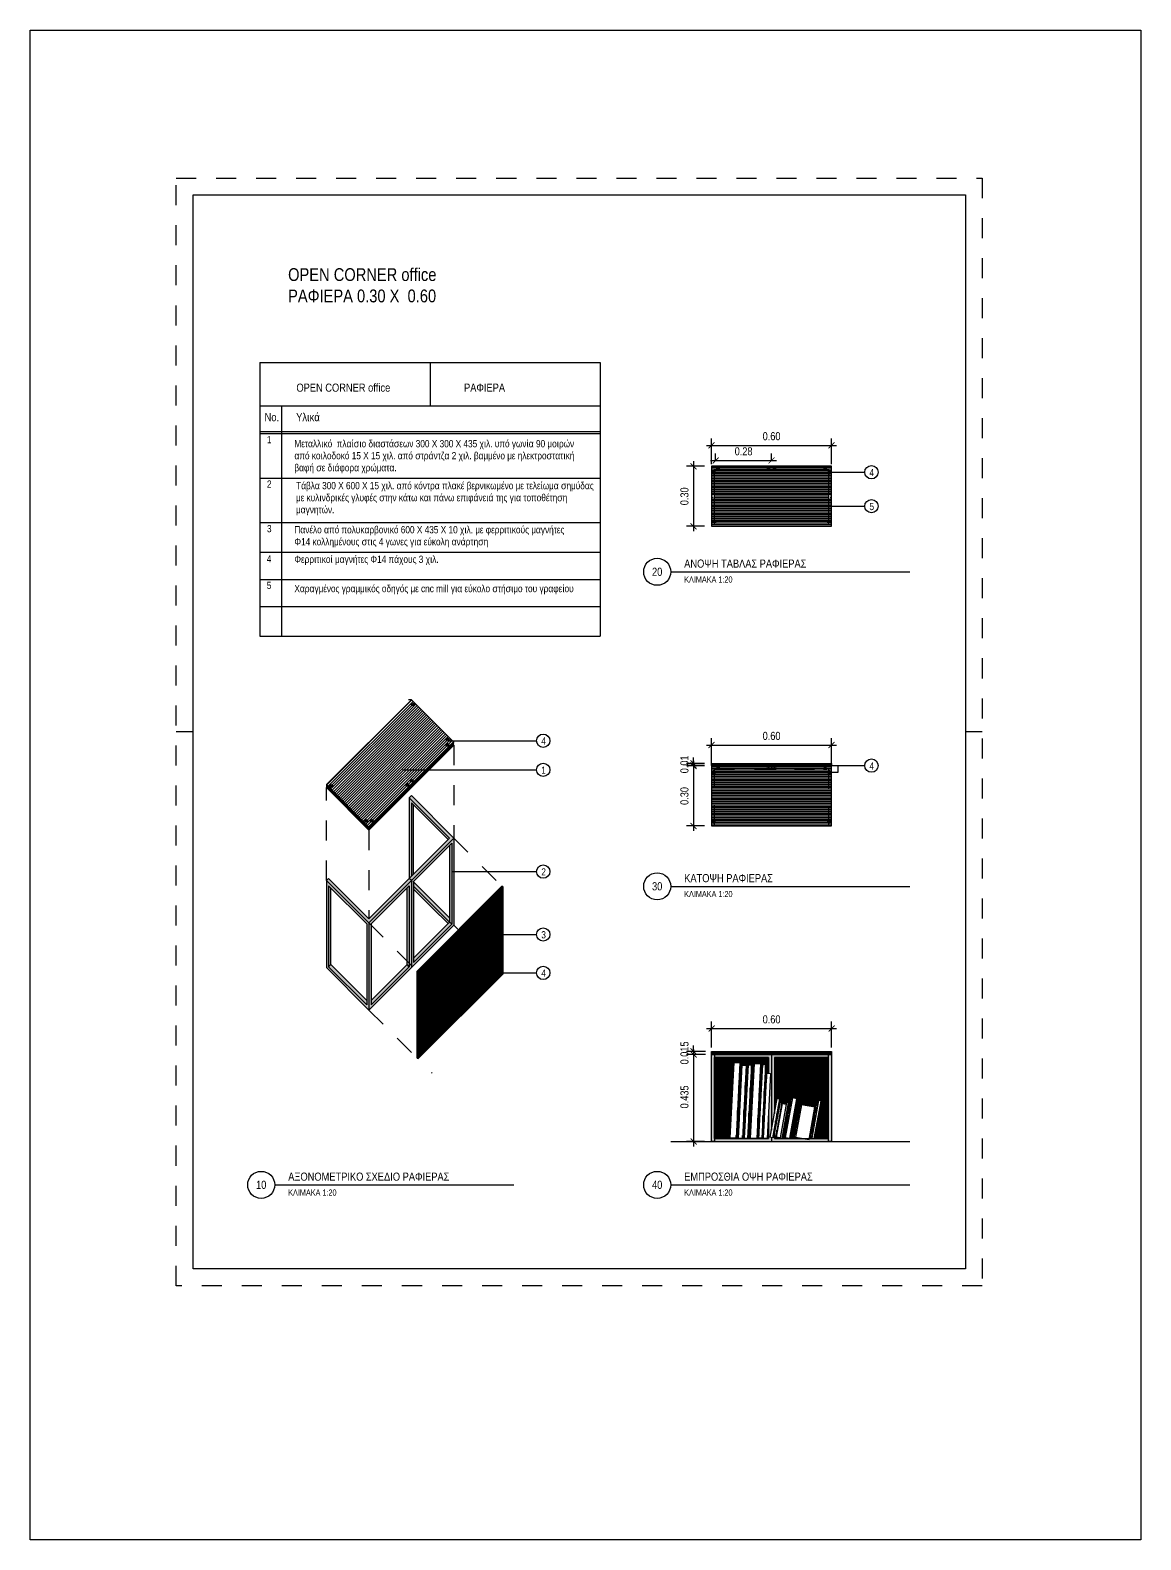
# Model space of a CAD drawing. Header units: millimetres. Extents: x -7.7 to 14.5, y -8.8 to 5.8.
# Drawn here: x 0.08 to 5.63, y -8.77 to -1.22 of the extents above; entities that cross this region are included whole.
import ezdxf

# ---------------------------------------------------------------- set-up
doc = ezdxf.new("R2010")
doc.units = ezdxf.units.MM
for name, pattern in [('DASHEDX2', [38.1, 25.4, -12.7]), ('DOT', [0.25, 0, -0.25]), ('HIDDENX2', [19.05, 12.7, -6.35])]:
    doc.linetypes.add(name, pattern=pattern)
for name, color, linetype in [('01_HATCH', 254, 'Continuous'), ('1-notation', 5, 'Continuous'), ('dims', 5, 'Continuous'), ('GONIES', 5, 'Continuous'), ('hatch', 8, 'Continuous'), ('layout', 5, 'Continuous'), ('steel', 1, 'Continuous'), ('text', 5, 'Continuous')]:
    doc.layers.add(name, color=color, linetype=linetype)
doc.styles.add('deca_H', font='HATTEN.TTF')
doc.styles.get("Standard").update_dxf_attribs({"font": 'Arial Narrow.ttf'})
doc.dimstyles.new('PERIPTERO_20', dxfattribs={"dimtxt": 0.04, "dimasz": 0.03, "dimexe": 0.035, "dimexo": 0.035, "dimgap": 0.025, "dimtad": 1, "dimtoh": 1, "dimrnd": 0.01, "dimzin": 1, "dimdsep": 46, "dimtxsty": 'Standard', "dimblk": 'ARCHTICK', "dimcen": 0.1, "dimdle": 0.025, "dimclrd": 256, "dimclre": 256, "dimclrt": 256, "dimadec": 3, "dimazin": 0, "dimtfac": 1, "dimtmove": 0, "dimatfit": 3, "dimldrblk": 'ARCHTICK', "dimfxl": 1, "dimlwe": -1, "dimarcsym": 0})

# ---------------------------------------------------------------- blocks, each defined once
blk = doc.blocks.new('_ArchTick')
at = {"layer": 'dims', "color": 0, "const_width": 0.15}
blk.add_lwpolyline([(-0.5, -0.5), (0.5, 0.5)], dxfattribs=at)
blk = doc.blocks.new('*D34')
at = {"layer": 'Defpoints', "color": 0, "transparency": 16777216}
for p in [(3.4835, -6.3397), (3.3936, -6.7747), (3.4835, -6.7747)]:
    blk.add_point(p, dxfattribs=at)
at = {"layer": 'dims', "lineweight": -2, "transparency": 16777216}
blk.add_line((3.3936, -6.3147), (3.3936, -6.7997), dxfattribs=at)
at = {"layer": 'dims', "transparency": 16777216}
for p, q in [((3.4485, -6.3397), (3.3586, -6.3397)), ((3.4485, -6.7747), (3.3586, -6.7747))]:
    blk.add_line(p, q, dxfattribs=at)
at = {"layer": 'dims', "lineweight": -2, "transparency": 16777216, "xscale": 0.03, "yscale": 0.03, "zscale": 0.03}
for p, rotation in [((3.3936, -6.3397), 90), ((3.3936, -6.7747), 270)]:
    blk.add_blockref('_ArchTick', p, dxfattribs=dict(at, rotation=rotation))
at = {"layer": 'dims', "transparency": 16777216, "insert": (3.3482, -6.5522), "char_height": 0.04, "attachment_point": 5, "rotation": 90}
blk.add_mtext('0.435', dxfattribs=at)
blk = doc.blocks.new('*D35')
at = {"layer": 'Defpoints', "color": 0, "transparency": 16777216}
for p in [(3.488, -6.3247), (3.3937, -6.3397), (3.488, -6.3397)]:
    blk.add_point(p, dxfattribs=at)
at = {"layer": 'dims', "transparency": 16777216}
for p, q in [((3.453, -6.3247), (3.3587, -6.3247)), ((3.453, -6.3397), (3.3587, -6.3397))]:
    blk.add_line(p, q, dxfattribs=at)
at = {"layer": 'dims', "lineweight": -2, "transparency": 16777216}
for p, q in [((3.3937, -6.3247), (3.3937, -6.2947)), ((3.3937, -6.3247), (3.3937, -6.3397)), ((3.3937, -6.3397), (3.3937, -6.3697))]:
    blk.add_line(p, q, dxfattribs=at)
at = {"layer": 'dims', "lineweight": -2, "transparency": 16777216, "xscale": 0.03, "yscale": 0.03, "zscale": 0.03}
for p, rotation in [((3.3937, -6.3247), 270), ((3.3937, -6.3397), 90)]:
    blk.add_blockref('_ArchTick', p, dxfattribs=dict(at, rotation=rotation))
at = {"layer": 'dims', "transparency": 16777216, "insert": (3.3483, -6.3322), "char_height": 0.04, "attachment_point": 5, "rotation": 90}
blk.add_mtext('0.015', dxfattribs=at)
blk = doc.blocks.new('*D36')
at = {"layer": 'Defpoints', "color": 0, "transparency": 16777216}
for p in [(4.0835, -6.2102), (3.4835, -6.3397), (4.0835, -6.3397)]:
    blk.add_point(p, dxfattribs=at)
at = {"layer": 'dims', "transparency": 16777216}
for p, q in [((3.4835, -6.3047), (3.4835, -6.1752)), ((4.0835, -6.3047), (4.0835, -6.1752))]:
    blk.add_line(p, q, dxfattribs=at)
at = {"layer": 'dims', "lineweight": -2, "transparency": 16777216}
blk.add_line((3.4585, -6.2102), (4.1085, -6.2102), dxfattribs=at)
at = {"layer": 'dims', "lineweight": -2, "transparency": 16777216, "xscale": 0.03, "yscale": 0.03, "zscale": 0.03, "rotation": 180}
blk.add_blockref('_ArchTick', (3.4835, -6.2102), dxfattribs=at)
at = {"layer": 'dims', "lineweight": -2, "transparency": 16777216, "xscale": 0.03, "yscale": 0.03, "zscale": 0.03}
blk.add_blockref('_ArchTick', (4.0835, -6.2102), dxfattribs=at)
at = {"layer": 'dims', "transparency": 16777216, "insert": (3.7835, -6.1647), "char_height": 0.04, "attachment_point": 5}
blk.add_mtext('0.60', dxfattribs=at)
blk = doc.blocks.new('*D37')
at = {"layer": 'Defpoints', "color": 0, "transparency": 16777216}
for p in [(3.4835, -4.898), (3.3936, -5.198), (3.4835, -5.198)]:
    blk.add_point(p, dxfattribs=at)
at = {"layer": 'dims', "transparency": 16777216}
for p, q in [((3.4485, -4.898), (3.3586, -4.898)), ((3.4485, -5.198), (3.3586, -5.198))]:
    blk.add_line(p, q, dxfattribs=at)
at = {"layer": 'dims', "lineweight": -2, "transparency": 16777216}
blk.add_line((3.3936, -4.873), (3.3936, -5.223), dxfattribs=at)
at = {"layer": 'dims', "lineweight": -2, "transparency": 16777216, "xscale": 0.03, "yscale": 0.03, "zscale": 0.03}
for p, rotation in [((3.3936, -4.898), 90), ((3.3936, -5.198), 270)]:
    blk.add_blockref('_ArchTick', p, dxfattribs=dict(at, rotation=rotation))
at = {"layer": 'dims', "transparency": 16777216, "insert": (3.3482, -5.048), "char_height": 0.04, "attachment_point": 5, "rotation": 90}
blk.add_mtext('0.30', dxfattribs=at)
blk = doc.blocks.new('*D38')
at = {"layer": 'Defpoints', "color": 0, "transparency": 16777216}
for p in [(4.0835, -4.7933), (3.4835, -4.9228), (4.0835, -4.9228)]:
    blk.add_point(p, dxfattribs=at)
at = {"layer": 'dims', "lineweight": -2, "transparency": 16777216}
blk.add_line((3.4585, -4.7933), (4.1085, -4.7933), dxfattribs=at)
at = {"layer": 'dims', "transparency": 16777216}
for p, q in [((3.4835, -4.8878), (3.4835, -4.7583)), ((4.0835, -4.8878), (4.0835, -4.7583))]:
    blk.add_line(p, q, dxfattribs=at)
at = {"layer": 'dims', "lineweight": -2, "transparency": 16777216, "xscale": 0.03, "yscale": 0.03, "zscale": 0.03, "rotation": 180}
blk.add_blockref('_ArchTick', (3.4835, -4.7933), dxfattribs=at)
at = {"layer": 'dims', "lineweight": -2, "transparency": 16777216, "xscale": 0.03, "yscale": 0.03, "zscale": 0.03}
blk.add_blockref('_ArchTick', (4.0835, -4.7933), dxfattribs=at)
at = {"layer": 'dims', "transparency": 16777216, "insert": (3.7835, -4.7479), "char_height": 0.04, "attachment_point": 5}
blk.add_mtext('0.60', dxfattribs=at)
blk = doc.blocks.new('*D39')
at = {"layer": 'Defpoints', "color": 0, "transparency": 16777216}
for p in [(3.3936, -4.895), (3.4835, -4.885), (3.4835, -4.895)]:
    blk.add_point(p, dxfattribs=at)
at = {"layer": 'dims', "transparency": 16777216}
for p, q in [((3.4485, -4.885), (3.3586, -4.885)), ((3.4485, -4.895), (3.3586, -4.895))]:
    blk.add_line(p, q, dxfattribs=at)
at = {"layer": 'dims', "lineweight": -2, "transparency": 16777216}
for p, q in [((3.3936, -4.885), (3.3936, -4.855)), ((3.3936, -4.885), (3.3936, -4.895)), ((3.3936, -4.895), (3.3936, -4.925))]:
    blk.add_line(p, q, dxfattribs=at)
at = {"layer": 'dims', "lineweight": -2, "transparency": 16777216, "xscale": 0.03, "yscale": 0.03, "zscale": 0.03}
for p, rotation in [((3.3936, -4.885), 270), ((3.3936, -4.895), 90)]:
    blk.add_blockref('_ArchTick', p, dxfattribs=dict(at, rotation=rotation))
at = {"layer": 'dims', "transparency": 16777216, "insert": (3.3482, -4.89), "char_height": 0.04, "attachment_point": 5, "rotation": 90}
blk.add_mtext('0.01', dxfattribs=at)
blk = doc.blocks.new('*D40')
at = {"layer": 'Defpoints', "color": 0, "transparency": 16777216}
for p in [(3.4835, -3.4002), (3.3936, -3.7002), (3.4835, -3.7002)]:
    blk.add_point(p, dxfattribs=at)
at = {"layer": 'dims', "lineweight": -2, "transparency": 16777216}
blk.add_line((3.3936, -3.3752), (3.3936, -3.7252), dxfattribs=at)
at = {"layer": 'dims', "transparency": 16777216}
for p, q in [((3.4485, -3.4002), (3.3586, -3.4002)), ((3.4485, -3.7002), (3.3586, -3.7002))]:
    blk.add_line(p, q, dxfattribs=at)
at = {"layer": 'dims', "lineweight": -2, "transparency": 16777216, "xscale": 0.03, "yscale": 0.03, "zscale": 0.03}
for p, rotation in [((3.3936, -3.4002), 90), ((3.3936, -3.7002), 270)]:
    blk.add_blockref('_ArchTick', p, dxfattribs=dict(at, rotation=rotation))
at = {"layer": 'dims', "transparency": 16777216, "insert": (3.3482, -3.5502), "char_height": 0.04, "attachment_point": 5, "rotation": 90}
blk.add_mtext('0.30', dxfattribs=at)
blk = doc.blocks.new('*D41')
at = {"layer": 'Defpoints', "color": 0, "transparency": 16777216}
for p in [(4.0835, -3.2955), (3.4835, -3.4251), (4.0835, -3.4251)]:
    blk.add_point(p, dxfattribs=at)
at = {"layer": 'dims', "lineweight": -2, "transparency": 16777216}
blk.add_line((3.4585, -3.2955), (4.1085, -3.2955), dxfattribs=at)
at = {"layer": 'dims', "transparency": 16777216}
for p, q in [((3.4835, -3.3901), (3.4835, -3.2605)), ((4.0835, -3.3901), (4.0835, -3.2605))]:
    blk.add_line(p, q, dxfattribs=at)
at = {"layer": 'dims', "lineweight": -2, "transparency": 16777216, "xscale": 0.03, "yscale": 0.03, "zscale": 0.03, "rotation": 180}
blk.add_blockref('_ArchTick', (3.4835, -3.2955), dxfattribs=at)
at = {"layer": 'dims', "lineweight": -2, "transparency": 16777216, "xscale": 0.03, "yscale": 0.03, "zscale": 0.03}
blk.add_blockref('_ArchTick', (4.0835, -3.2955), dxfattribs=at)
at = {"layer": 'dims', "transparency": 16777216, "insert": (3.7835, -3.2501), "char_height": 0.04, "attachment_point": 5}
blk.add_mtext('0.60', dxfattribs=at)
blk = doc.blocks.new('*D42')
at = {"layer": 'Defpoints', "color": 0, "transparency": 16777216}
for p in [(3.7835, -3.371), (3.5039, -3.4102), (3.7835, -3.4102)]:
    blk.add_point(p, dxfattribs=at)
at = {"layer": 'dims', "lineweight": -2, "transparency": 16777216}
blk.add_line((3.4789, -3.371), (3.8085, -3.371), dxfattribs=at)
at = {"layer": 'dims', "transparency": 16777216}
for p, q in [((3.5039, -3.3752), (3.5039, -3.336)), ((3.7835, -3.3752), (3.7835, -3.336))]:
    blk.add_line(p, q, dxfattribs=at)
at = {"layer": 'dims', "lineweight": -2, "transparency": 16777216, "xscale": 0.03, "yscale": 0.03, "zscale": 0.03, "rotation": 180}
blk.add_blockref('_ArchTick', (3.5039, -3.371), dxfattribs=at)
at = {"layer": 'dims', "lineweight": -2, "transparency": 16777216, "xscale": 0.03, "yscale": 0.03, "zscale": 0.03}
blk.add_blockref('_ArchTick', (3.7835, -3.371), dxfattribs=at)
at = {"layer": 'dims', "transparency": 16777216, "insert": (3.6437, -3.3255), "char_height": 0.04, "attachment_point": 5}
blk.add_mtext('0.28', dxfattribs=at)

msp = doc.modelspace()

# ---------------------------------------------------------------- hatches: boundary and pattern name
at = {"layer": 'hatch'}
h = msp.add_hatch(dxfattribs=at)
h.set_pattern_fill('LINE', color=252, scale=0.0025, style=0)
h.paths.add_polyline_path([(4.0685, -3.5577, -0.289689), (4.0645, -3.5514, -0.289689), (4.0685, -3.545), (4.0685, -3.4385, -0.289689), (4.0645, -3.4322, -0.289689), (4.0685, -3.4259), (4.0685, -3.4152), (4.0578, -3.4152, -0.632453), (4.0452, -3.4152), (3.5218, -3.4152, -0.632453), (3.5092, -3.4152), (3.4985, -3.4152), (3.4985, -3.4259, -0.289689), (3.5025, -3.4322, -0.289689), (3.4985, -3.4385), (3.4985, -3.5437, -0.289581), (3.5025, -3.55, -0.289581), (3.4985, -3.5563), (3.4985, -3.6719, -0.289689), (3.5025, -3.6782, -0.999031), (3.4885, -3.6782), (3.4885, -3.6952), (4.0785, -3.6952), (4.0785, -3.6782, -1.00097), (4.0645, -3.6782, -0.289689), (4.0685, -3.6719)], flags=17)
h.paths.add_polyline_path([(4.0515, -3.4052), (3.5155, -3.4052, -0.414958), (3.5225, -3.4122, -0.111183), (3.5218, -3.4152), (4.0452, -3.4152, -0.111183), (4.0445, -3.4122, -0.41347)], flags=17)
h.paths.add_polyline_path([(4.0835, -3.4002), (3.4835, -3.4002), (3.4835, -3.7002), (4.0835, -3.7002), (4.0835, -3.5996), (4.0785, -3.5996), (4.0785, -3.6952), (3.4885, -3.6952), (3.4885, -3.4052), (4.0785, -3.4052), (4.0785, -3.4299), (4.0835, -3.4299)])
h.paths.add_polyline_path([(4.0785, -3.4052), (4.0515, -3.4052, -0.414958), (4.0585, -3.4122, -0.111183), (4.0578, -3.4152), (4.0685, -3.4152), (4.0685, -3.4259, -0.447296), (4.0781, -3.4299), (4.0785, -3.4299)], flags=17)
h.paths.add_polyline_path([(4.0785, -3.4322, -0.551393), (4.0685, -3.4385), (4.0685, -3.545, -0.55013), (4.0785, -3.5514)], flags=16)
h.paths.add_polyline_path([(4.0835, -3.4299), (4.0785, -3.4299), (4.0785, -3.5996), (4.0835, -3.5996)], flags=17)
h.paths.add_polyline_path([(4.0785, -3.5514, -0.551393), (4.0685, -3.5577), (4.0685, -3.5996), (4.0785, -3.5996)], flags=16)
h.paths.add_polyline_path([(4.0785, -3.5996), (4.0685, -3.5996), (4.0685, -3.6719, -0.55013), (4.0785, -3.6782)], flags=16)
h.paths.add_polyline_path([(3.4985, -3.4385, -0.55013), (3.4885, -3.4322), (3.4885, -3.5498, -0.542129), (3.4985, -3.5437)], flags=16)
h.paths.add_polyline_path([(3.4985, -3.5563, -0.542129), (3.4885, -3.5502), (3.4885, -3.6782, -0.551393), (3.4985, -3.6719)], flags=17)
h.paths.add_polyline_path([(3.5155, -3.4052), (3.4885, -3.4052), (3.4885, -3.4322, -0.551393), (3.4985, -3.4259), (3.4985, -3.4152), (3.5092, -3.4152, -0.111183), (3.5085, -3.4122, -0.41347)], flags=17)
h = msp.add_hatch(color=256, dxfattribs=at)
h.dxf.hatch_style = 1
edge = h.paths.add_edge_path()
edge.add_arc((3.4955, -3.4322), 0.007, 180, 540, ccw=False)
h = msp.add_hatch(color=256, dxfattribs=at)
h.dxf.hatch_style = 1
edge = h.paths.add_edge_path()
edge.add_arc((3.5155, -3.4122), 0.007, 180, 540, ccw=False)
h = msp.add_hatch(color=256, dxfattribs=at)
h.dxf.hatch_style = 1
edge = h.paths.add_edge_path()
edge.add_arc((3.7685, -3.4122), 0.007, 180, 540, ccw=False)
h = msp.add_hatch(color=256, dxfattribs=at)
h.dxf.hatch_style = 1
edge = h.paths.add_edge_path()
edge.add_arc((3.7985, -3.4122), 0.007, 0, 360)
h = msp.add_hatch(color=256, dxfattribs=at)
h.dxf.hatch_style = 1
edge = h.paths.add_edge_path()
edge.add_arc((4.0515, -3.4122), 0.007, 0, 360)
h = msp.add_hatch(color=256, dxfattribs=at)
h.dxf.hatch_style = 1
edge = h.paths.add_edge_path()
edge.add_arc((4.0715, -3.4322), 0.007, 0, 360)
h = msp.add_hatch(color=256, dxfattribs=at)
h.dxf.hatch_style = 1
edge = h.paths.add_edge_path()
edge.add_arc((3.4955, -3.6782), 0.007, -180, 180)
h = msp.add_hatch(color=256, dxfattribs=at)
h.dxf.hatch_style = 1
edge = h.paths.add_edge_path()
edge.add_arc((4.0715, -3.6782), 0.007, 0, 360, ccw=False)
h = msp.add_hatch(dxfattribs=at)
h.set_pattern_fill('LINE', color=252, scale=0.003, angle=45, style=0)
h.set_pattern_definition([(45, (0.951819, 0.204398), (-0.006735192, 0.006735192), [])])
h.paths.add_polyline_path([(2.1952, -4.7792), (1.9831, -4.567), (1.5589, -4.9913), (1.771, -5.2034)])
h = msp.add_hatch(color=256, dxfattribs=at)
h.dxf.hatch_style = 1
edge = h.paths.add_edge_path()
edge.add_arc((1.9902, -4.5911), 0.007, 45, 405)
h = msp.add_hatch(dxfattribs=at)
h.set_pattern_fill('LINE', color=250, scale=0.001, angle=45, style=0)
h.set_pattern_definition([(45, (1.7709848, -5.2184205), (-0.002245064, 0.002245064), [])])
h.paths.add_polyline_path([(2.1952, -4.7942), (2.1952, -4.7792), (1.771, -5.2034), (1.771, -5.2184)])
h = msp.add_hatch(color=256, dxfattribs=at)
h.dxf.hatch_style = 1
edge = h.paths.add_edge_path()
edge.add_arc((2.1641, -4.765), 0.007, 45, 405, ccw=False)
h = msp.add_hatch(color=256, dxfattribs=at)
h.dxf.hatch_style = 1
edge = h.paths.add_edge_path()
edge.add_arc((2.1641, -4.7933), 0.007, 45, 405, ccw=False)
h = msp.add_hatch(dxfattribs=at)
h.set_pattern_fill('LINE', color=253, scale=0.002, angle=90, style=0)
h.set_pattern_definition([(90, (-1.932388, -0.138805), (-0.00635, 4e-19), [])])
h.paths.add_polyline_path([(4.0835, -4.885), (3.4835, -4.885), (3.4835, -4.895), (3.4883, -4.895), (4.0835, -4.895)])
h = msp.add_hatch(dxfattribs=at)
h.set_pattern_fill('LINE', color=252, scale=0.0025, style=0)
h.set_pattern_definition([(0, (-1.932388, -0.138805), (0, 0.0079375), [])])
h.paths.add_polyline_path([(4.0685, -4.913), (3.4985, -4.913), (3.4985, -5.198), (4.0685, -5.198)], flags=17)
h.paths.add_polyline_path([(4.0835, -4.898), (3.4835, -4.898), (3.4835, -5.198), (3.4985, -5.198), (3.4985, -4.913), (4.0685, -4.913), (4.0685, -5.198), (4.0835, -5.198)])
h = msp.add_hatch(color=253, dxfattribs=at)
h.paths.add_polyline_path([(3.4983, -4.895), (3.4883, -4.895), (3.4883, -4.898), (3.4983, -4.898)])
h.paths.add_polyline_path([(4.0815, -4.895), (4.0715, -4.895), (4.0715, -4.898), (4.0815, -4.898)])
h = msp.add_hatch(color=256, dxfattribs=at)
h.dxf.hatch_style = 1
edge = h.paths.add_edge_path()
edge.add_arc((3.5155, -4.91), 0.007, 180, 540, ccw=False)
h = msp.add_hatch(color=256, dxfattribs=at)
h.dxf.hatch_style = 1
edge = h.paths.add_edge_path()
edge.add_arc((3.7685, -4.91), 0.007, 180, 540, ccw=False)
h = msp.add_hatch(color=256, dxfattribs=at)
h.dxf.hatch_style = 1
edge = h.paths.add_edge_path()
edge.add_arc((3.7985, -4.91), 0.007, 0, 360)
h = msp.add_hatch(color=256, dxfattribs=at)
h.dxf.hatch_style = 1
edge = h.paths.add_edge_path()
edge.add_arc((4.0515, -4.91), 0.007, 0, 360)
h = msp.add_hatch(color=256, dxfattribs=at)
h.dxf.hatch_style = 1
edge = h.paths.add_edge_path()
edge.add_arc((1.9852, -4.9722), 0.007, -135, 225)
h = msp.add_hatch(color=256, dxfattribs=at)
h.dxf.hatch_style = 1
edge = h.paths.add_edge_path()
edge.add_arc((3.4955, -4.93), 0.007, 180, 540, ccw=False)
h = msp.add_hatch(color=256, dxfattribs=at)
h.dxf.hatch_style = 1
edge = h.paths.add_edge_path()
edge.add_arc((4.0715, -4.93), 0.007, 0, 360)
h = msp.add_hatch(dxfattribs=at)
h.set_pattern_fill('LINE', color=250, scale=0.001, angle=315, style=0)
h.set_pattern_definition([(315, (1.7709848, -5.2184205), (0.002245064, 0.002245064), [])])
h.paths.add_polyline_path([(1.5589, -4.9913), (1.5589, -5.0063), (1.771, -5.2184), (1.771, -5.2034)])
h = msp.add_hatch(color=253, dxfattribs=at)
h.paths.add_polyline_path([(1.5695, -5.4601), (1.5589, -5.4707), (1.771, -5.6828), (1.9831, -5.4707), (1.9725, -5.4601), (1.771, -5.6616)])
h.paths.add_polyline_path([(2.1952, -5.2586), (1.9831, -5.0464), (1.9725, -5.057), (2.174, -5.2586), (1.9725, -5.4601), (1.9831, -5.4707)])
h.paths.add_polyline_path([(2.1952, -5.2586), (1.9831, -5.4707), (1.9831, -5.4876), (1.9831, -5.895), (1.9885, -5.9003), (2.1952, -5.6936)])
h.paths.add_polyline_path([(2.1846, -5.6892), (1.9937, -5.8801), (1.9937, -5.4751), (2.1846, -5.2842)], flags=16)
h.paths.add_polyline_path([(1.9885, -5.9003), (1.9831, -5.895), (1.9831, -5.9057)])
h.paths.add_polyline_path([(1.9831, -5.895), (1.9725, -5.8843), (1.9725, -5.9013), (1.7816, -6.0922), (1.7816, -5.6934), (1.771, -5.6828), (1.771, -6.1178), (1.9831, -5.9057)])
h.paths.add_polyline_path([(1.9831, -5.4707), (1.771, -5.6828), (1.7816, -5.6934), (1.7816, -5.6872), (1.9725, -5.4963), (1.9725, -5.8843), (1.9831, -5.895)])
h.paths.add_polyline_path([(1.771, -5.6828), (1.5589, -5.4707), (1.5589, -5.9057), (1.771, -6.1178)])
h.paths.add_polyline_path([(1.7604, -6.0922), (1.5695, -5.9013), (1.5695, -5.4963), (1.7604, -5.6872)], flags=16)
h.paths.add_polyline_path([(2.0946, -5.5992), (1.9937, -5.4982), (1.9937, -5.5132), (2.0871, -5.6067), (2.1665, -5.6861), (2.174, -5.6786)], flags=0)
h = msp.add_hatch(color=256, dxfattribs=at)
h.dxf.hatch_style = 1
edge = h.paths.add_edge_path()
edge.add_arc((1.5829, -4.9984), 0.007, 225, 585, ccw=False)
h = msp.add_hatch(color=256, dxfattribs=at)
h.dxf.hatch_style = 1
edge = h.paths.add_edge_path()
edge.add_arc((1.964, -4.9934), 0.007, -135, 225)
h = msp.add_hatch(color=8, dxfattribs=at)
h.paths.add_polyline_path([(1.9937, -5.477), (1.9937, -5.4982), (2.0946, -5.5992), (2.174, -5.6786), (2.174, -5.6573), (2.1052, -5.5886)])
h.paths.add_polyline_path([(1.9937, -5.1548), (1.9831, -5.1548), (1.9831, -5.4495), (1.9937, -5.4389)])
h.paths.add_polyline_path([(1.9937, -5.0932), (1.9831, -5.0826), (1.9831, -5.1548), (1.9937, -5.1548)])
h.paths.add_polyline_path([(2.1846, -5.6892), (2.174, -5.6786), (1.9937, -5.8589), (1.9937, -5.8801)])
h.paths.add_polyline_path([(1.9725, -5.4963), (1.9619, -5.5069), (1.9619, -5.8737), (1.9725, -5.8843)])
h.paths.add_polyline_path([(1.9725, -5.8843), (1.9619, -5.8737), (1.9619, -5.8907), (1.9725, -5.9013)])
h.paths.add_polyline_path([(1.9725, -5.9013), (1.9619, -5.8907), (1.7816, -6.071), (1.7816, -6.0922)])
h.paths.add_polyline_path([(1.5801, -5.8907), (1.5695, -5.9013), (1.7604, -6.0922), (1.7604, -6.071)])
h.paths.add_polyline_path([(1.5801, -5.5069), (1.5695, -5.4963), (1.5695, -5.9013), (1.5801, -5.8907)])
h = msp.add_hatch(color=253, dxfattribs=at)
h.paths.add_polyline_path([(2.0703, -5.1548), (2.0553, -5.1548), (2.1665, -5.2661), (2.174, -5.2586)])
h.paths.add_polyline_path([(1.9725, -5.057), (1.9725, -5.1548), (1.9831, -5.1548), (1.9831, -5.0826), (2.0553, -5.1548), (2.0703, -5.1548)])
h.paths.add_polyline_path([(1.9831, -5.1548), (1.9725, -5.1548), (1.9725, -5.4601), (1.9831, -5.4495)])
h.paths.add_polyline_path([(2.1846, -5.2842), (2.174, -5.2948), (2.174, -5.6786), (2.1846, -5.6892)])
h = msp.add_hatch(color=256, dxfattribs=at)
h.dxf.hatch_style = 1
edge = h.paths.add_edge_path()
edge.add_arc((1.7568, -5.1723), 0.007, -135, 225)
h = msp.add_hatch(color=256, dxfattribs=at)
h.dxf.hatch_style = 1
edge = h.paths.add_edge_path()
edge.add_arc((1.7851, -5.1723), 0.007, -135, 225)
h = msp.add_hatch(color=256, dxfattribs=at)
h.dxf.hatch_style = 1
edge = h.paths.add_edge_path()
edge.add_arc((3.4955, -5.176), 0.007, -180, 180)
h = msp.add_hatch(color=256, dxfattribs=at)
h.dxf.hatch_style = 1
edge = h.paths.add_edge_path()
edge.add_arc((4.0715, -5.176), 0.007, 0, 360, ccw=False)
h = msp.add_hatch(dxfattribs=at)
h.set_pattern_fill('LINE', color=253, scale=0.0029, angle=135, style=0)
h.set_pattern_definition([(135, (2.439608, -5.502743), (-0.00651069, -0.00651069), [])])
h.paths.add_polyline_path([(2.4396, -5.5027), (2.4361, -5.4992), (2.0118, -5.9235), (2.0153, -5.927)])
h = msp.add_hatch(dxfattribs=at)
h.set_pattern_fill('LINE', color=253, scale=0.002, angle=90, style=0)
h.set_pattern_definition([(90, (2.439566, -5.727871), (-0.00635, 4e-19), [])])
h.paths.add_polyline_path([(2.4396, -5.9379), (2.4396, -5.5028), (2.0153, -5.9271), (2.0153, -6.3621)])
h = msp.add_hatch(dxfattribs=at)
h.set_pattern_fill('LINE', color=250, scale=0.002, style=0)
h.paths.add_polyline_path([(4.0835, -6.3247), (3.4835, -6.3247), (3.4835, -6.3397), (4.0835, -6.3397)])
h = msp.add_hatch(color=253, dxfattribs=at)
h.paths.add_polyline_path([(3.4985, -6.3397), (3.4835, -6.3397), (3.4835, -6.7747), (3.4985, -6.7747)])
h.paths.add_polyline_path([(4.0835, -6.3397), (4.0685, -6.3397), (4.0685, -6.3547), (4.0685, -6.7747), (4.0835, -6.7747)])
h.paths.add_polyline_path([(3.7835, -6.7178), (3.7985, -6.6343), (3.7985, -6.3547), (4.0685, -6.3547), (4.0685, -6.3397), (3.7835, -6.3397)])
h.paths.add_polyline_path([(3.7985, -6.7009), (3.7886, -6.756), (3.7835, -6.7551), (3.7835, -6.7747), (4.0685, -6.7747), (4.0685, -6.7597), (3.7985, -6.7597)])
h.paths.add_polyline_path([(3.7685, -6.4342), (3.7786, -6.4347), (3.7685, -6.6332), (3.7685, -6.7597), (3.4985, -6.7597), (3.4985, -6.7747), (3.7835, -6.7747), (3.7835, -6.7551), (3.777, -6.754), (3.7835, -6.7178), (3.7835, -6.3397), (3.4985, -6.3397), (3.4985, -6.3547), (3.7685, -6.3547)])
h = msp.add_hatch(dxfattribs=at)
h.set_pattern_fill('LINE', color=253, scale=0.002, angle=90, style=0)
h.paths.add_polyline_path([(3.6367, -6.3938), (3.6564, -6.3948), (3.6378, -6.7597), (3.6638, -6.7597), (3.6486, -6.759), (3.6674, -6.3922), (3.6826, -6.3929), (3.6638, -6.7597), (3.6969, -6.7597), (3.6788, -6.7588), (3.6979, -6.3857), (3.7286, -6.3872), (3.7096, -6.7597), (3.762, -6.7597), (3.744, -6.7588), (3.7606, -6.4338), (3.7685, -6.4342), (3.7685, -6.3547), (3.4985, -6.3547), (3.4985, -6.7597), (3.6378, -6.7597), (3.6181, -6.7587)])
h.paths.add_polyline_path([(3.5963, -6.3803), (3.6253, -6.3818), (3.6061, -6.7581), (3.577, -6.7566)], flags=16)
h.paths.add_polyline_path([(3.7393, -6.3905), (3.7532, -6.3912), (3.7345, -6.7583), (3.7205, -6.7576)], flags=16)
h.paths.add_polyline_path([(4.0685, -6.3547), (3.7985, -6.3547), (3.7985, -6.6343), (3.8119, -6.5595), (3.8235, -6.5616), (3.7985, -6.7009), (3.7985, -6.74), (3.8275, -6.5783), (3.835, -6.5797), (3.8028, -6.7586), (3.7985, -6.7578), (3.7985, -6.7597), (3.9438, -6.7597), (3.9037, -6.7525), (3.9328, -6.5909), (3.9999, -6.6029), (3.9717, -6.7597), (3.9971, -6.7597), (3.9844, -6.7575), (4.018, -6.5705), (4.0307, -6.5728), (3.9971, -6.7597), (4.0685, -6.7597)])
h.paths.add_polyline_path([(3.91, -6.5613), (3.8745, -6.7586), (3.8523, -6.7546), (3.8878, -6.5573)], flags=16)
h.paths.add_polyline_path([(3.8687, -6.5815), (3.8369, -6.7586), (3.8262, -6.7567), (3.8079, -6.7534), (3.8381, -6.585), (3.8565, -6.5883), (3.858, -6.5796)], flags=16)

# ---------------------------------------------------------------- linework, layer by layer
at = {"layer": '01_HATCH', "color": 251, "linetype": 'Continuous'}
for points in [[(3.5963, -6.3803), (3.6253, -6.3818), (3.6061, -6.7581), (3.577, -6.7566)], [(3.6367, -6.3938), (3.6564, -6.3948), (3.6378, -6.7597), (3.6181, -6.7587)], [(3.6674, -6.3922), (3.6826, -6.3929), (3.6638, -6.7597), (3.6486, -6.759)], [(3.6979, -6.3857), (3.7286, -6.3872), (3.7095, -6.7604), (3.6788, -6.7588)], [(3.7393, -6.3905), (3.7532, -6.3912), (3.7345, -6.7583), (3.7205, -6.7576)], [(3.7606, -6.4338), (3.7786, -6.4347), (3.762, -6.7597), (3.744, -6.7588)], [(3.8119, -6.5595), (3.8235, -6.5616), (3.7886, -6.756), (3.777, -6.754)], [(3.91, -6.5613), (3.8878, -6.5573), (3.8523, -6.7546), (3.8745, -6.7586)], [(3.8275, -6.5783), (3.835, -6.5797), (3.8028, -6.7586), (3.7954, -6.7573)], [(3.8381, -6.585), (3.8565, -6.5883), (3.8262, -6.7567), (3.8079, -6.7534)], [(3.8687, -6.5815), (3.858, -6.5796), (3.8262, -6.7567), (3.8369, -6.7586)], [(3.9999, -6.6029), (3.9328, -6.5909), (3.9037, -6.7525), (3.9708, -6.7646)], [(4.0307, -6.5728), (4.018, -6.5705), (3.9844, -6.7575), (3.9971, -6.7597)]]:
    msp.add_lwpolyline(points, close=True, dxfattribs=at)
at = {"layer": '1-notation'}
for p, q in [((4.0723, -3.4299), (4.2493, -3.4299)), ((4.0685, -3.5996), (4.2493, -3.5996)), ((2.169, -4.7718), (2.6089, -4.7718)), ((4.0759, -4.8963), (4.2493, -4.8963)), ((1.9386, -4.9174), (2.6088, -4.9174)), ((2.191, -5.4259), (2.6088, -5.4259)), ((2.3862, -5.7402), (2.6089, -5.7402)), ((2.4355, -5.9321), (2.6089, -5.9321))]:
    msp.add_line(p, q, dxfattribs=at)
msp.add_lwpolyline([(4.1146, -4.8963), (4.1146, -4.93), (4.0715, -4.93)], dxfattribs=at)
for centre in [(4.2826, -3.4299), (4.2826, -3.5996), (2.6422, -4.7718), (2.6421, -4.9174), (4.2826, -4.8963), (2.6421, -5.4259), (2.6422, -5.7402), (2.6422, -5.9321)]:
    msp.add_circle(centre, 0.0333, dxfattribs=at)
at = {"layer": 'GONIES'}
for points in [[(3.4835, -3.4002), (3.4835, -3.7002), (4.0835, -3.7002), (4.0835, -3.4002)], [(3.4883, -4.895), (3.4835, -4.895), (3.4835, -4.885), (4.0835, -4.885), (4.0835, -4.895)], [(3.4835, -4.898), (3.4835, -5.198), (4.0835, -5.198), (4.0835, -4.898)], [(3.4883, -4.898), (3.4883, -4.895), (3.4983, -4.895), (3.4983, -4.898)], [(4.0715, -4.898), (4.0715, -4.895), (4.0815, -4.895), (4.0815, -4.898)], [(2.4396, -5.5027), (2.4396, -5.9379), (2.0153, -6.3621), (2.0153, -5.9271)], [(3.4835, -6.3247), (4.0835, -6.3247), (4.0835, -6.3397), (3.4835, -6.3397)]]:
    msp.add_lwpolyline(points, close=True, dxfattribs=at)
for points in [[(3.4985, -3.6876), (3.4985, -3.4152), (4.0685, -3.4152), (4.0685, -3.6875)], [(1.9831, -4.567), (1.5589, -4.9913), (1.771, -5.2034), (2.1952, -4.7792), (1.9831, -4.567)], [(1.9831, -4.567), (1.9681, -4.567)], [(2.1952, -4.7942), (1.771, -5.2184), (1.5589, -5.0063)], [(1.5589, -4.9913), (1.5589, -5.0063)], [(1.9831, -5.0464), (2.1952, -5.2586), (1.9831, -5.4707), (1.9725, -5.4601), (2.174, -5.2586), (2.174, -5.2586), (1.9725, -5.057), (1.9831, -5.0464)], [(1.9725, -5.057), (1.9725, -5.4601)], [(1.9831, -5.0826), (1.9831, -5.4495)], [(1.9831, -5.0826), (2.1665, -5.2661)], [(1.9937, -5.4389), (1.9937, -5.0932)], [(1.771, -5.2034), (1.771, -5.2184)], [(2.1952, -5.2586), (2.1952, -5.6936)], [(2.1952, -5.2586), (2.1952, -5.6936)], [(2.1952, -5.2736), (2.1952, -5.6786)], [(2.1846, -5.2842), (1.9937, -5.4751)], [(2.174, -5.2948), (2.174, -5.6786)], [(2.1846, -5.2842), (2.1846, -5.6892)], [(1.5589, -5.4707), (1.771, -5.6828), (1.9831, -5.4707), (1.9725, -5.4601), (1.771, -5.6616), (1.771, -5.6616), (1.5695, -5.4601), (1.5589, -5.4707)], [(1.5589, -5.4707), (1.5589, -5.9057)], [(1.5695, -5.4963), (1.7604, -5.6872)], [(1.5695, -5.4963), (1.5695, -5.9013)], [(1.5801, -5.8907), (1.5801, -5.5069)], [(1.7816, -5.6872), (1.9725, -5.4963)], [(1.9619, -5.8907), (1.9619, -5.5069)], [(1.9725, -5.4963), (1.9725, -5.8951)], [(1.9725, -5.4963), (1.9725, -5.9013)], [(1.9831, -5.4707), (1.9831, -5.9057)], [(1.9831, -5.4707), (1.9831, -5.4876)], [(1.9937, -5.4751), (1.9937, -5.8801)], [(1.9937, -5.477), (1.9937, -5.4751)], [(1.9937, -5.477), (2.1052, -5.5886)], [(1.9937, -5.4982), (2.0946, -5.5992)], [(2.0118, -6.3586), (2.0118, -5.9236), (2.436, -5.4992)], [(2.4396, -5.5027), (2.436, -5.4992)], [(1.9937, -5.5132), (2.0871, -5.6067)], [(2.0871, -5.6067), (2.1665, -5.6861)], [(2.0946, -5.5992), (2.174, -5.6786)], [(2.1052, -5.5886), (2.174, -5.6573)], [(1.7604, -5.6872), (1.7604, -6.0922)], [(1.771, -5.6828), (1.771, -6.1178)], [(1.771, -5.6978), (1.771, -6.1028)], [(1.7816, -5.6872), (1.7816, -6.0922)], [(2.1952, -5.6936), (1.9831, -5.9057)], [(2.174, -5.6786), (1.9937, -5.8589)], [(2.1846, -5.6892), (1.9937, -5.8801)], [(2.1846, -5.6892), (2.174, -5.6786)], [(1.5589, -5.9057), (1.771, -6.1178), (1.9831, -5.9057)], [(1.5695, -5.9013), (1.5801, -5.8907)], [(1.5695, -5.9013), (1.7604, -6.0922)], [(1.5801, -5.8907), (1.7604, -6.071)], [(1.9619, -5.8907), (1.7816, -6.071)], [(1.7816, -6.0922), (1.9725, -5.9013)], [(1.9725, -5.9013), (1.9619, -5.8907)], [(1.9831, -5.895), (1.9796, -5.8914)], [(3.4835, -6.3397), (4.0835, -6.3397), (4.0835, -6.7747), (4.0685, -6.7747), (4.0685, -6.3547), (3.7985, -6.3547)], [(3.4985, -6.3397), (3.4985, -6.7747), (3.4835, -6.7747), (3.4835, -6.3397)], [(3.7685, -6.3547), (3.4985, -6.3547)], [(3.7685, -6.3547), (3.7685, -6.4342)], [(3.7835, -6.3397), (3.7835, -6.7178)], [(3.7985, -6.3547), (3.7985, -6.6343)], [(4.0685, -6.3547), (4.0685, -6.3397)], [(2.0874, -6.4342), (2.0839, -6.4307)], [(3.7685, -6.6332), (3.7685, -6.7597)], [(3.7985, -6.7009), (3.7985, -6.7597)], [(3.4985, -6.7597), (3.7685, -6.7597)], [(3.4985, -6.7747), (4.0685, -6.7747)], [(3.7835, -6.7551), (3.7835, -6.7747)], [(3.7985, -6.7597), (4.0685, -6.7597)]]:
    msp.add_lwpolyline(points, dxfattribs=at)
for centre in [(3.4955, -3.4322), (3.5155, -3.4122), (3.7685, -3.4122), (3.7985, -3.4122), (4.0515, -3.4122), (4.0715, -3.4322), (3.4955, -3.6782), (4.0715, -3.6782), (1.9902, -4.5911), (2.1641, -4.765), (2.1641, -4.7933), (3.5155, -4.91), (3.7685, -4.91), (3.7985, -4.91), (4.0515, -4.91), (1.9852, -4.9722), (3.4955, -4.93), (4.0715, -4.93), (1.5829, -4.9984), (1.964, -4.9934), (1.7568, -5.1723), (1.7851, -5.1723), (3.4955, -5.176), (4.0715, -5.176)]:
    msp.add_circle(centre, 0.007, dxfattribs=at)
at = {"layer": 'hatch'}
msp.add_lwpolyline([(0.0779, -1.2205), (5.6291, -1.2205), (5.6291, -8.7657), (0.0779, -8.7657)], close=True, dxfattribs=at)
at = {"layer": 'hatch', "color": 3}
msp.add_lwpolyline([(3.2793, -6.7747), (4.4738, -6.7747)], dxfattribs=at)
at = {"layer": 'layout', "color": 1, "linetype": 'DOT', "ltscale": 0.1}
for p, q in [((0.8917, -4.7279), (0.8078, -4.7279)), ((4.8363, -4.7279), (4.7524, -4.7279))]:
    msp.add_line(p, q, dxfattribs=at)
at = {"layer": 'layout', "color": 1, "linetype": 'DOT', "ltscale": 0.3}
msp.add_lwpolyline([(0.8078, -1.96), (4.8363, -1.96), (4.8363, -7.4957), (0.8078, -7.4957)], close=True, dxfattribs=at)
at = {"layer": 'layout', "linetype": 'Continuous'}
msp.add_lwpolyline([(0.8917, -2.044), (4.7524, -2.044), (4.7524, -7.4118), (0.8917, -7.4118)], close=True, dxfattribs=at)
at = {"layer": 'steel', "color": 160, "linetype": 'DASHEDX2', "ltscale": 0.001}
for points in [[(2.1952, -4.7942), (2.1952, -5.2586)], [(1.5589, -5.4707), (1.5589, -5.0063)], [(1.771, -5.2184), (1.771, -5.6616)], [(1.9831, -5.2107), (1.9831, -5.2714)], [(2.1952, -5.2586), (2.436, -5.4992)], [(2.4292, -5.5229), (2.4304, -5.5241)], [(2.4361, -5.5155), (2.435, -5.5144)], [(1.771, -5.6828), (2.0118, -5.9236)], [(2.1952, -5.6936), (2.4396, -5.9379)], [(2.0197, -5.9325), (2.0209, -5.9337)], [(2.0266, -5.9251), (2.0255, -5.924)], [(2.4292, -5.9344), (2.4304, -5.9356)], [(2.4361, -5.927), (2.435, -5.9259)], [(1.771, -6.1178), (2.0118, -6.3586)], [(2.0266, -6.3366), (2.0255, -6.3355)], [(2.0197, -6.344), (2.0209, -6.3452)]]:
    msp.add_lwpolyline(points, dxfattribs=at)
at = {"layer": 'steel', "color": 8, "linetype": 'HIDDENX2', "ltscale": 0.003}
for points in [[(3.7835, -4.898), (3.7835, -4.913)], [(3.4985, -5.198), (3.4985, -4.913), (4.0685, -4.913), (4.0685, -5.198)]]:
    msp.add_lwpolyline(points, dxfattribs=at)
at = {"layer": 'steel', "color": 160, "linetype": 'DASHEDX2', "ltscale": 0.001}
for centre in [(2.4321, -5.5187), (2.0227, -5.9283), (2.4321, -5.9302), (2.0227, -6.3398)]:
    msp.add_ellipse(centre, major_axis=(0.00141, 0.00511), ratio=0.802463, start_param=5.824246, end_param=9.009524, dxfattribs=at)
for centre in [(2.4331, -5.5197), (2.0237, -5.9293), (2.4331, -5.9312), (2.0237, -6.3408)]:
    msp.add_ellipse(centre, major_axis=(0.00141, 0.00511), ratio=0.802463, dxfattribs=at)
at = {"layer": 'text'}
for p, q in [((1.2262, -2.8815), (1.2262, -4.2494)), ((1.2262, -2.8815), (2.9262, -2.8815)), ((2.0763, -2.8815), (2.0763, -3.0975)), ((2.9262, -2.8815), (2.9262, -4.2494)), ((1.2262, -3.0975), (2.9262, -3.0975)), ((1.3342, -3.0975), (1.3342, -4.2494)), ((1.2262, -3.2257), (2.9262, -3.2257)), ((1.2262, -3.2365), (2.9262, -3.2365)), ((1.2262, -3.459), (2.9262, -3.459)), ((1.2262, -3.6814), (2.9262, -3.6814)), ((1.2262, -3.8295), (2.9262, -3.8295)), ((1.2262, -3.9654), (2.9262, -3.9654)), ((1.2262, -4.1014), (2.9262, -4.1014)), ((1.2262, -4.2494), (2.9262, -4.2494)), ((1.2262, -4.2494), (2.9262, -4.2494))]:
    msp.add_line(p, q, dxfattribs=at)
at = {"layer": 'text', "color": 1}
for p, q in [((3.2793, -3.9276), (4.4738, -3.9276)), ((3.2793, -5.4997), (4.4738, -5.4997)), ((1.3001, -6.9916), (2.4946, -6.9916)), ((3.2793, -6.9916), (4.4738, -6.9916))]:
    msp.add_line(p, q, dxfattribs=at)
for centre in [(3.2118, -3.9276), (3.2118, -5.4997), (1.2326, -6.9916), (3.2118, -6.9916)]:
    msp.add_circle(centre, 0.0675, dxfattribs=at)

# ---------------------------------------------------------------- texts
at = {"layer": 'text', "insert": (1.367, -2.4958), "char_height": 0.064, "width": 1.390914, "attachment_point": 4, "style": 'deca_H'}
msp.add_mtext('{\\fArial Narrow|b0|i0|c0|p34;OPEN CORNER office\\PΡΑΦΙΕΡΑ 0.30 Χ  0.60 }', dxfattribs=at)
at = {"layer": 'text'}
for s, insert, char_height, width, attachment_point in [('OPEN CORNER office', (1.4086, -2.9869), 0.0405, 1.5907, 1), ('ΡΑΦΙΕΡΑ', (2.2464, -2.9869), 0.0405, 1.5907, 1), ('No.', (1.2497, -3.1343), 0.0405, 0.783, 1), ('Υλικά', (1.4075, -3.1343), 0.0405, 0.783, 1), ('1', (1.2614, -3.2487), 0.036, 0.783, 1), ('Μεταλλικό  πλαίσιο διαστάσεων 300 Χ 300 Χ 435 χιλ. υπό γωνία 90 μοιρών από κοιλοδοκό 15 Χ 15 χιλ. από στράντζα 2 χιλ. βαμμένο με ηλεκτροστατική βαφή σε διάφορα χρώματα.    ', (1.3985, -3.2691), 0.036, 1.4194, 1), ('2', (1.2614, -3.471), 0.036, 0.783, 1), ('4', (4.2729, -3.4134), 0.036, 0.009982, 1), ('Tάβλα 300 Χ 600 Χ 15 χιλ. από κόντρα πλακέ βερνικωμένο με τελείωμα σημύδας με κυλινδρικές γλυφές στην κάτω και πάνω επιφάνειά της για τοποθέτηση μαγνητών.', (1.4069, -3.4788), 0.036, 1.5239, 1), ('5', (4.2729, -3.5831), 0.036, 0.009982, 1), ('3', (1.2614, -3.6936), 0.036, 0.783, 1), ('Πανέλο από πολυκαρβονικό 600 Χ 435 Χ 10 χιλ. με φερριτικούς μαγνήτες Φ14 κολλημένους στις 4 γωνες για εύκολη ανάρτηση', (1.3984, -3.6991), 0.036, 1.4194, 1), ('4', (1.2604, -3.845), 0.036, 0.783, 1), ('Φερριτικοί μαγνήτες Φ14 πάχους 3 χιλ. ', (1.3984, -3.8471), 0.036, 1.4194, 1), ('20', (3.2118, -3.9276), 0.0405, 0.9917, 5), ('ANΟΨΗ ΤΑΒΛΑΣ ΡΑΦΙΕΡΑΣ', (3.3468, -3.9074), 0.0405, 1.7178, 7), ('5', (1.2604, -3.9776), 0.036, 0.783, 1), ('Χαραγμένος γραμμικός οδηγός με cnc mill για εύκολο στήσιμο του γραφείου', (1.3984, -3.9933), 0.036, 1.4194, 1), ('ΚΛΙΜΑΚΑ 1:20', (3.3468, -3.9816), 0.030375, 0.7438, 7), ('4', (2.6326, -4.7553), 0.036, 0.009982, 1), ('1', (2.6325, -4.9009), 0.036, 0.0251, 1), ('4', (4.2729, -4.8798), 0.036, 0.009982, 1), ('2', (2.6325, -5.4094), 0.036, 0.0251, 1), ('30', (3.2118, -5.4997), 0.0405, 0.9917, 5), ('\\pt0.2025;KATΟΨΗ ΡΑΦΙΕΡΑΣ', (3.3468, -5.4794), 0.0405, 1.7178, 7), ('ΚΛΙΜΑΚΑ 1:20', (3.3468, -5.5537), 0.030375, 0.7438, 7), ('3', (2.6326, -5.7237), 0.036, 0.009982, 1), ('4', (2.6326, -5.9156), 0.036, 0.009982, 1), ('ΑΞΟΝΟΜΕΤΡΙΚΟ ΣΧΕΔΙΟ ΡΑΦΙΕΡΑΣ', (1.3676, -6.9714), 0.0405, 1.7178, 7), ('ΕΜΠΡΟΣΘΙΑ ΟΨΗ ΡΑΦΙΕΡΑΣ', (3.3468, -6.9714), 0.0405, 1.7178, 7), ('10', (1.2326, -6.9916), 0.0405, 0.9917, 5), ('ΚΛΙΜΑΚΑ 1:20', (1.3676, -7.0456), 0.030375, 0.7438, 7), ('40', (3.2118, -6.9916), 0.0405, 0.9917, 5), ('ΚΛΙΜΑΚΑ 1:20', (3.3468, -7.0456), 0.030375, 0.7438, 7)]:
    msp.add_mtext(s, dxfattribs=dict(at, insert=insert, char_height=char_height, width=width, attachment_point=attachment_point))

# ---------------------------------------------------------------- dimensions: what is measured, and where the dimension line sits
at = {"layer": 'dims'}
for base, p1, p2, picture, middle in [((4.0835, -3.2955), (3.4835, -3.4251), (4.0835, -3.4251), '*D41', (3.7835, -3.2501)), ((3.7835, -3.371), (3.5039, -3.4102), (3.7835, -3.4102), '*D42', (3.6437, -3.3255)), ((4.0835, -4.7933), (3.4835, -4.9228), (4.0835, -4.9228), '*D38', (3.7835, -4.7479)), ((4.0835, -6.2102), (3.4835, -6.3397), (4.0835, -6.3397), '*D36', (3.7835, -6.1647))]:
    dim = msp.add_linear_dim(base=base, p1=p1, p2=p2, dimstyle='PERIPTERO_20', dxfattribs=at)
    dim.commit()
    dim.dimension.update_dxf_attribs({"geometry": picture, "text_midpoint": middle})
for base, p1, p2, override, picture, middle in [((3.3936, -3.7002), (3.4835, -3.4002), (3.4835, -3.7002), {"dimrnd": 0.001}, '*D40', (3.3936, -3.5502)), ((3.3936, -4.895), (3.4835, -4.885), (3.4835, -4.895), {"dimrnd": 0.001}, '*D39', (3.3936, -4.89)), ((3.3936, -5.198), (3.4835, -4.898), (3.4835, -5.198), {"dimrnd": 0.001}, '*D37', (3.3936, -5.048)), ((3.3936, -6.7747), (3.4835, -6.3397), (3.4835, -6.7747), {"dimdec": 3, "dimrnd": 0.001}, '*D34', (3.3936, -6.5522)), ((3.3937, -6.3397), (3.488, -6.3247), (3.488, -6.3397), {"dimdec": 3, "dimrnd": 0.001}, '*D35', (3.3937, -6.3322))]:
    dim = msp.add_linear_dim(base=base, p1=p1, p2=p2, angle=90, dimstyle='PERIPTERO_20', override=override, dxfattribs=at)
    dim.commit()
    dim.dimension.update_dxf_attribs({"geometry": picture, "text_midpoint": middle, "dimtype": 160})

doc.saveas('drawing.dxf')
